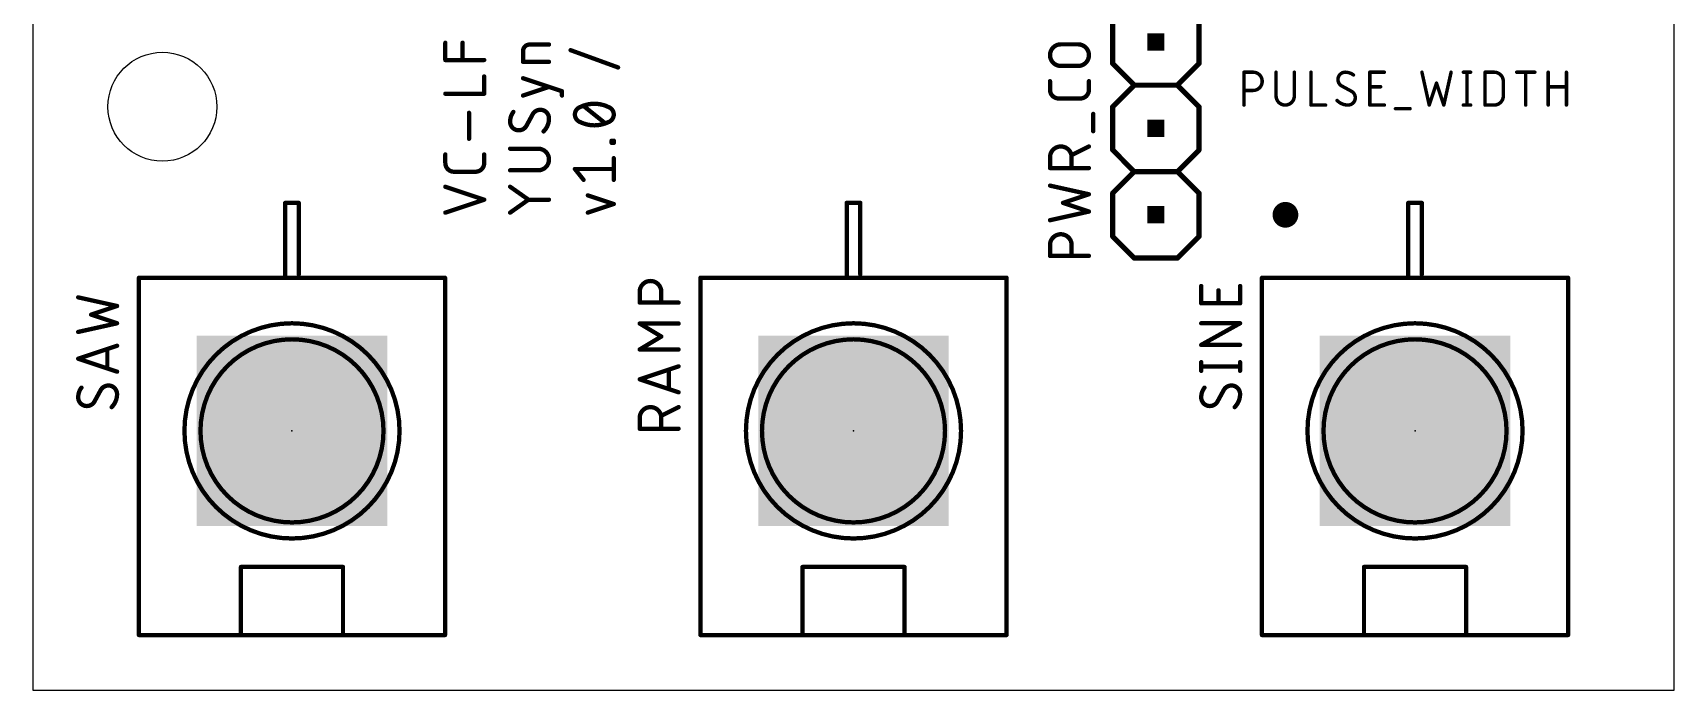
# Model space of a CAD drawing. Extents: x 0 to 48, y 0 to 102.
# Drawn here: x 0 to 48.26, y 0 to 19.32 of the extents above; entities that cross this region are included whole.
import ezdxf

# ---------------------------------------------------------------- set-up
doc = ezdxf.new("R2010")
doc.units = 0
for name, color, linetype in [('18', 110, 'CONTINUOUS'), ('20', 31, 'CONTINUOUS'), ('21', 253, 'CONTINUOUS'), ('23', 53, 'CONTINUOUS'), ('25', 253, 'CONTINUOUS'), ('41', 12, 'CONTINUOUS'), ('51', 253, 'CONTINUOUS')]:
    doc.layers.add(name, color=color, linetype=linetype)

# ---------------------------------------------------------------- blocks, each defined once
blk = doc.blocks.new('RECT')
blk.add_solid([(-0.5, -0.5), (0.5, -0.5), (-0.5, 0.5), (0.5, 0.5)])
blk = doc.blocks.new('ROUNDV')
at = {"const_width": 0.5}
blk.add_lwpolyline([(0, -0.25, 1), (0, 0.25, 1), (0, -0.25)], format="xyb", dxfattribs=at)

msp = doc.modelspace()

# ---------------------------------------------------------------- linework, layer by layer
at = {"layer": '20'}
for p, q in [((0, 99.06), (0, 0)), ((48.26, 0), (48.26, 99.06)), ((0, 0), (48.26, 0))]:
    msp.add_line(p, q, dxfattribs=at)
msp.add_circle((3.81, 17.145), 1.6002, dxfattribs=at)
at = {"layer": '21'}
for points, const_width in [([(31.75, 18.415), (31.75, 19.685)], 0.1524), ([(34.29, 19.685), (34.29, 18.415)], 0.1524), ([(32.385, 17.78), (31.75, 18.415)], 0.1524), ([(34.29, 18.415), (33.655, 17.78)], 0.1524), ([(31.75, 17.145), (32.385, 17.78)], 0.1524), ([(33.655, 17.78), (32.385, 17.78)], 0.1524), ([(33.655, 17.78), (34.29, 17.145)], 0.1524), ([(31.75, 15.875), (31.75, 17.145)], 0.1524), ([(34.29, 17.145), (34.29, 15.875)], 0.1524), ([(32.385, 15.24), (31.75, 15.875)], 0.1524), ([(34.29, 15.875), (33.655, 15.24)], 0.1524), ([(31.75, 14.605), (32.385, 15.24)], 0.1524), ([(33.655, 15.24), (32.385, 15.24)], 0.1524), ([(33.655, 15.24), (34.29, 14.605)], 0.1524), ([(31.75, 13.335), (31.75, 14.605)], 0.1524), ([(34.29, 14.605), (34.29, 13.335)], 0.1524), ([(7.82, 14.32), (7.42, 14.32)], 0.127), ([(7.42, 14.32), (7.42, 12.12)], 0.127), ([(7.82, 12.22), (7.82, 14.32)], 0.127), ([(24.33, 14.32), (23.93, 14.32)], 0.127), ([(23.93, 14.32), (23.93, 12.12)], 0.127), ([(24.33, 12.22), (24.33, 14.32)], 0.127), ([(40.84, 14.32), (40.44, 14.32)], 0.127), ([(40.44, 14.32), (40.44, 12.12)], 0.127), ([(40.84, 12.22), (40.84, 14.32)], 0.127), ([(32.385, 12.7), (31.75, 13.335)], 0.1524), ([(34.29, 13.335), (33.655, 12.7)], 0.1524), ([(33.655, 12.7), (32.385, 12.7)], 0.1524), ([(7.42, 12.12), (3.12, 12.12)], 0.127), ([(3.12, 12.12), (3.12, 1.62)], 0.127), ([(12.12, 12.12), (7.42, 12.12)], 0.127), ([(12.12, 1.62), (12.12, 12.12)], 0.127), ([(23.93, 12.12), (19.63, 12.12)], 0.127), ([(19.63, 12.12), (19.63, 1.62)], 0.127), ([(28.63, 12.12), (23.93, 12.12)], 0.127), ([(28.63, 1.62), (28.63, 12.12)], 0.127), ([(40.44, 12.12), (36.14, 12.12)], 0.127), ([(36.14, 12.12), (36.14, 1.62)], 0.127), ([(45.14, 12.12), (40.44, 12.12)], 0.127), ([(45.14, 1.62), (45.14, 12.12)], 0.127), ([(9.12, 3.62), (6.12, 3.62)], 0.127), ([(6.12, 3.62), (6.12, 1.62)], 0.127), ([(9.12, 1.62), (9.12, 3.62)], 0.127), ([(25.63, 3.62), (22.63, 3.62)], 0.127), ([(22.63, 3.62), (22.63, 1.62)], 0.127), ([(25.63, 1.62), (25.63, 3.62)], 0.127), ([(42.14, 3.62), (39.14, 3.62)], 0.127), ([(39.14, 3.62), (39.14, 1.62)], 0.127), ([(42.14, 1.62), (42.14, 3.62)], 0.127), ([(6.12, 1.62), (3.12, 1.62)], 0.127), ([(9.12, 1.62), (6.12, 1.62)], 0.127), ([(12.12, 1.62), (9.12, 1.62)], 0.127), ([(22.63, 1.62), (19.63, 1.62)], 0.127), ([(25.63, 1.62), (22.63, 1.62)], 0.127), ([(28.63, 1.62), (25.63, 1.62)], 0.127), ([(39.14, 1.62), (36.14, 1.62)], 0.127), ([(42.14, 1.62), (39.14, 1.62)], 0.127), ([(45.14, 1.62), (42.14, 1.62)], 0.127)]:
    msp.add_lwpolyline(points, dxfattribs=dict(at, const_width=const_width))
for points, const_width in [([(31.7119, 18.415, 1), (31.7881, 18.415)], 0.0762), ([(31.7769, 18.4419, 1), (31.7231, 18.3881)], 0.0762), ([(34.2519, 18.415, 1), (34.3281, 18.415)], 0.0762), ([(34.3169, 18.3881, 1), (34.2631, 18.4419)], 0.0762), ([(32.385, 17.8181, 1), (32.385, 17.7419)], 0.0762), ([(33.655, 17.7419, 1), (33.655, 17.8181)], 0.0762), ([(32.4119, 17.7531, 1), (32.3581, 17.8069)], 0.0762), ([(32.3581, 17.7531, 1), (32.4119, 17.8069)], 0.0762), ([(33.6819, 17.8069, 1), (33.6281, 17.7531)], 0.0762), ([(33.6281, 17.8069, 1), (33.6819, 17.7531)], 0.0762), ([(31.7881, 17.145, 1), (31.7119, 17.145)], 0.0762), ([(31.7231, 17.1719, 1), (31.7769, 17.1181)], 0.0762), ([(34.3281, 17.145, 1), (34.2519, 17.145)], 0.0762), ([(34.2631, 17.1181, 1), (34.3169, 17.1719)], 0.0762), ([(31.7769, 15.9019, 1), (31.7231, 15.8481)], 0.0762), ([(34.3169, 15.8481, 1), (34.2631, 15.9019)], 0.0762), ([(31.7119, 15.875, 1), (31.7881, 15.875)], 0.0762), ([(34.2519, 15.875, 1), (34.3281, 15.875)], 0.0762), ([(32.385, 15.2781, 1), (32.385, 15.2019)], 0.0762), ([(32.4119, 15.2131, 1), (32.3581, 15.2669)], 0.0762), ([(32.3581, 15.2131, 1), (32.4119, 15.2669)], 0.0762), ([(33.6819, 15.2669, 1), (33.6281, 15.2131)], 0.0762), ([(33.6281, 15.2669, 1), (33.6819, 15.2131)], 0.0762), ([(33.655, 15.2019, 1), (33.655, 15.2781)], 0.0762), ([(31.7881, 14.605, 1), (31.7119, 14.605)], 0.0762), ([(31.7231, 14.6319, 1), (31.7769, 14.5781)], 0.0762), ([(34.3281, 14.605, 1), (34.2519, 14.605)], 0.0762), ([(34.2631, 14.5781, 1), (34.3169, 14.6319)], 0.0762), ([(7.42, 14.3518, 1), (7.42, 14.2882)], 0.0635), ([(7.4517, 14.32, 1), (7.3883, 14.32)], 0.0635), ([(7.8518, 14.32, 1), (7.7883, 14.32)], 0.0635), ([(7.82, 14.2882, 1), (7.82, 14.3518)], 0.0635), ([(23.93, 14.3518, 1), (23.93, 14.2882)], 0.0635), ([(23.9617, 14.32, 1), (23.8983, 14.32)], 0.0635), ([(24.3618, 14.32, 1), (24.2983, 14.32)], 0.0635), ([(24.33, 14.2882, 1), (24.33, 14.3518)], 0.0635), ([(40.44, 14.3518, 1), (40.44, 14.2882)], 0.0635), ([(40.4718, 14.32, 1), (40.4083, 14.32)], 0.0635), ([(40.8718, 14.32, 1), (40.8083, 14.32)], 0.0635), ([(40.84, 14.2882, 1), (40.84, 14.3518)], 0.0635), ([(31.7119, 13.335, 1), (31.7881, 13.335)], 0.0762), ([(31.7769, 13.3619, 1), (31.7231, 13.3081)], 0.0762), ([(34.2519, 13.335, 1), (34.3281, 13.335)], 0.0762), ([(34.3169, 13.3081, 1), (34.2631, 13.3619)], 0.0762), ([(32.385, 12.7381, 1), (32.385, 12.6619)], 0.0762), ([(32.3581, 12.6731, 1), (32.4119, 12.7269)], 0.0762), ([(33.6281, 12.7269, 1), (33.6819, 12.6731)], 0.0762), ([(33.655, 12.6619, 1), (33.655, 12.7381)], 0.0762), ([(3.1518, 12.12, 1), (3.0882, 12.12)], 0.0635), ([(3.12, 12.1518, 1), (3.12, 12.0883)], 0.0635), ([(7.42, 12.1518, 1), (7.42, 12.0883)], 0.0635), ([(7.3883, 12.12, 1), (7.4517, 12.12)], 0.0635), ([(7.42, 12.0883, 1), (7.42, 12.1518)], 0.0635), ([(7.7883, 12.22, 1), (7.8518, 12.22)], 0.0635), ([(12.1518, 12.12, 1), (12.0883, 12.12)], 0.0635), ([(12.12, 12.0883, 1), (12.12, 12.1518)], 0.0635), ([(19.63, 12.1518, 1), (19.63, 12.0883)], 0.0635), ([(19.6618, 12.12, 1), (19.5983, 12.12)], 0.0635), ([(23.93, 12.1518, 1), (23.93, 12.0883)], 0.0635), ([(23.8983, 12.12, 1), (23.9617, 12.12)], 0.0635), ([(23.93, 12.0883, 1), (23.93, 12.1518)], 0.0635), ([(24.2983, 12.22, 1), (24.3618, 12.22)], 0.0635), ([(28.6618, 12.12, 1), (28.5983, 12.12)], 0.0635), ([(28.63, 12.0883, 1), (28.63, 12.1518)], 0.0635), ([(36.1718, 12.12, 1), (36.1082, 12.12)], 0.0635), ([(36.14, 12.1518, 1), (36.14, 12.0883)], 0.0635), ([(40.44, 12.1518, 1), (40.44, 12.0883)], 0.0635), ([(40.4083, 12.12, 1), (40.4718, 12.12)], 0.0635), ([(40.44, 12.0883, 1), (40.44, 12.1518)], 0.0635), ([(40.8083, 12.22, 1), (40.8718, 12.22)], 0.0635), ([(45.1718, 12.12, 1), (45.1082, 12.12)], 0.0635), ([(45.14, 12.0883, 1), (45.14, 12.1518)], 0.0635), ([(7.62, 4.4577, 1), (7.62, 10.7823, 1), (7.62, 4.4577)], 0.127), ([(24.13, 4.4577, 1), (24.13, 10.7823, 1), (24.13, 4.4577)], 0.127), ([(40.64, 4.4577, 1), (40.64, 10.7823, 1), (40.64, 4.4577)], 0.127), ([(7.62, 4.9293, 1), (7.62, 10.3107, 1), (7.62, 4.9293)], 0.127), ([(24.13, 4.9293, 1), (24.13, 10.3107, 1), (24.13, 4.9293)], 0.127), ([(40.64, 4.9293, 1), (40.64, 10.3107, 1), (40.64, 4.9293)], 0.127), ([(6.12, 3.6518, 1), (6.12, 3.5882)], 0.0635), ([(6.1517, 3.62, 1), (6.0883, 3.62)], 0.0635), ([(9.1518, 3.62, 1), (9.0883, 3.62)], 0.0635), ([(9.12, 3.5882, 1), (9.12, 3.6518)], 0.0635), ([(22.63, 3.6518, 1), (22.63, 3.5882)], 0.0635), ([(22.6618, 3.62, 1), (22.5983, 3.62)], 0.0635), ([(25.6618, 3.62, 1), (25.5983, 3.62)], 0.0635), ([(25.63, 3.5882, 1), (25.63, 3.6518)], 0.0635), ([(39.1718, 3.62, 1), (39.1082, 3.62)], 0.0635), ([(39.14, 3.6518, 1), (39.14, 3.5882)], 0.0635), ([(42.1718, 3.62, 1), (42.1082, 3.62)], 0.0635), ([(42.14, 3.5882, 1), (42.14, 3.6518)], 0.0635), ([(3.0882, 1.62, 1), (3.1518, 1.62)], 0.0635), ([(3.12, 1.6518, 1), (3.12, 1.5883)], 0.0635), ([(6.12, 1.6518, 1), (6.12, 1.5883)], 0.0635), ([(6.0883, 1.62, 1), (6.1517, 1.62)], 0.0635), ([(6.12, 1.5883, 1), (6.12, 1.6518)], 0.0635), ([(9.12, 1.6518, 1), (9.12, 1.5883)], 0.0635), ([(9.0883, 1.62, 1), (9.1518, 1.62)], 0.0635), ([(9.12, 1.5883, 1), (9.12, 1.6518)], 0.0635), ([(12.0883, 1.62, 1), (12.1518, 1.62)], 0.0635), ([(12.12, 1.5883, 1), (12.12, 1.6518)], 0.0635), ([(19.63, 1.6518, 1), (19.63, 1.5883)], 0.0635), ([(19.5983, 1.62, 1), (19.6618, 1.62)], 0.0635), ([(22.63, 1.6518, 1), (22.63, 1.5883)], 0.0635), ([(22.5983, 1.62, 1), (22.6618, 1.62)], 0.0635), ([(22.63, 1.5883, 1), (22.63, 1.6518)], 0.0635), ([(25.63, 1.6518, 1), (25.63, 1.5883)], 0.0635), ([(25.5983, 1.62, 1), (25.6618, 1.62)], 0.0635), ([(25.63, 1.5883, 1), (25.63, 1.6518)], 0.0635), ([(28.5983, 1.62, 1), (28.6618, 1.62)], 0.0635), ([(28.63, 1.5883, 1), (28.63, 1.6518)], 0.0635), ([(36.1082, 1.62, 1), (36.1718, 1.62)], 0.0635), ([(36.14, 1.6518, 1), (36.14, 1.5883)], 0.0635), ([(39.1082, 1.62, 1), (39.1718, 1.62)], 0.0635), ([(39.14, 1.6518, 1), (39.14, 1.5883)], 0.0635), ([(39.14, 1.5883, 1), (39.14, 1.6518)], 0.0635), ([(42.1082, 1.62, 1), (42.1718, 1.62)], 0.0635), ([(42.14, 1.6518, 1), (42.14, 1.5883)], 0.0635), ([(42.14, 1.5883, 1), (42.14, 1.6518)], 0.0635), ([(45.1082, 1.62, 1), (45.1718, 1.62)], 0.0635), ([(45.14, 1.5883, 1), (45.14, 1.6518)], 0.0635)]:
    msp.add_lwpolyline(points, format="xyb", dxfattribs=dict(at, const_width=const_width))
at = {"layer": '23'}
for p in [(33.02, 16.51), (7.62, 7.62), (24.13, 7.62), (40.64, 7.62)]:
    msp.add_point(p, dxfattribs=at)
at = {"layer": '25'}
for points, const_width in [([(12.1285, 18.5191), (12.1285, 19.0271)], 0.127), ([(12.6365, 18.5191), (12.6365, 19.0271)], 0.127), ([(14.4145, 18.4658), (14.4145, 18.7833)], 0.127), ([(14.605, 18.9738), (15.1765, 18.9738)], 0.127), ([(17.2085, 18.3007), (15.8115, 18.8087)], 0.127), ([(30.226, 18.9801), (30.734, 18.9801)], 0.127), ([(13.2715, 18.5191), (12.1285, 18.5191)], 0.127), ([(15.1765, 18.4658), (14.4145, 18.4658)], 0.127), ([(30.734, 18.3451), (30.226, 18.3451)], 0.127), ([(13.2715, 17.5285), (13.2715, 18.0365)], 0.127), ([(15.5575, 17.6022), (14.4145, 17.9832)], 0.127), ([(29.9085, 17.6429), (29.9085, 17.8969)], 0.127), ([(31.0515, 17.8969), (31.0515, 17.6429)], 0.127), ([(35.6108, 17.1958), (35.6108, 18.161)], 0.1016), ([(35.6108, 18.161), (35.8789, 18.161)], 0.1016), ([(36.5553, 18.161), (36.5553, 17.4639)], 0.1016), ([(37.0916, 17.4639), (37.0916, 18.161)], 0.1016), ([(37.5815, 18.161), (37.5815, 17.1958)], 0.1016), ([(39.3098, 17.1958), (39.3098, 18.161)], 0.1016), ([(39.3098, 18.161), (39.7387, 18.161)], 0.1016), ([(40.843, 18.161), (41.0575, 17.1958)], 0.1016), ([(41.0575, 17.1958), (41.272, 17.8393)], 0.1016), ([(41.272, 17.8393), (41.4865, 17.1958)], 0.1016), ([(41.4865, 17.1958), (41.701, 18.161)], 0.1016), ([(42.0609, 18.161), (42.2753, 18.161)], 0.1016), ([(42.1681, 18.161), (42.1681, 17.1958)], 0.1016), ([(42.7001, 17.1958), (42.7001, 18.161)], 0.1016), ([(42.7001, 18.161), (42.9682, 18.161)], 0.1016), ([(43.2363, 17.8929), (43.2363, 17.4639)], 0.1016), ([(43.6282, 18.161), (44.1644, 18.161)], 0.1016), ([(43.8963, 17.1958), (43.8963, 18.161)], 0.1016), ([(44.5563, 17.1958), (44.5563, 18.161)], 0.1016), ([(45.0925, 18.161), (45.0925, 17.1958)], 0.1016), ([(12.1285, 17.5285), (13.2715, 17.5285)], 0.127), ([(14.4145, 17.4752), (15.1765, 17.7292)], 0.127), ([(15.5575, 17.4752), (15.5575, 17.6022)], 0.127), ([(30.7975, 17.3889), (30.1625, 17.3889)], 0.127), ([(35.8789, 17.6248), (35.6108, 17.6248)], 0.1016), ([(38.7765, 17.598), (38.4816, 17.7588)], 0.1016), ([(39.3098, 17.732), (39.6315, 17.732)], 0.1016), ([(44.5563, 17.732), (45.0925, 17.732)], 0.1016), ([(12.827, 16.2052), (12.827, 16.9672)], 0.127), ([(14.7003, 16.9291), (14.5098, 16.5799)], 0.127), ([(16.8275, 16.6624), (16.1925, 17.1704)], 0.127), ([(31.1785, 16.4274), (31.1785, 16.9354)], 0.127), ([(37.5815, 17.1958), (38.0105, 17.1958)], 0.1016), ([(39.7387, 17.1958), (39.3098, 17.1958)], 0.1016), ([(40.0654, 17.0886), (40.4944, 17.0886)], 0.1016), ([(42.0609, 17.1958), (42.2753, 17.1958)], 0.1016), ([(42.9682, 17.1958), (42.7001, 17.1958)], 0.1016), ([(14.859, 15.9131), (14.0335, 15.9131)], 0.127), ([(17.018, 16.0846), (17.018, 16.1481)], 0.127), ([(17.018, 16.1481), (17.0815, 16.1481)], 0.127), ([(17.0815, 16.0846), (17.018, 16.0846)], 0.127), ([(17.0815, 16.1481), (17.0815, 16.0846)], 0.127), ([(31.0515, 15.9785), (30.5435, 15.7245)], 0.127), ([(12.1285, 15.4903), (12.1285, 15.7443)], 0.127), ([(13.2715, 15.7443), (13.2715, 15.4903)], 0.127), ([(17.0815, 14.9987), (17.0815, 15.6337)], 0.127), ([(29.9085, 15.3435), (29.9085, 15.661)], 0.127), ([(30.5435, 15.661), (30.5435, 15.3435)], 0.127), ([(13.0175, 15.2363), (12.3825, 15.2363)], 0.127), ([(14.0335, 15.2781), (14.859, 15.2781)], 0.127), ([(16.1925, 14.9987), (15.9385, 15.3162)], 0.127), ([(15.9385, 15.3162), (17.0815, 15.3162)], 0.127), ([(31.0515, 15.3435), (29.9085, 15.3435)], 0.127), ([(13.2715, 14.4145), (12.1285, 14.7955)], 0.127), ([(12.1285, 14.0335), (13.2715, 14.4145)], 0.127), ([(14.5732, 14.4145), (14.0335, 14.7955)], 0.127), ([(14.0335, 14.0335), (14.5732, 14.4145)], 0.127), ([(15.1765, 14.4145), (14.5732, 14.4145)], 0.127), ([(17.0815, 14.2875), (16.3195, 14.5415)], 0.127), ([(31.0515, 14.5732), (29.9085, 14.8273)], 0.127), ([(30.2895, 14.3193), (31.0515, 14.5732)], 0.127), ([(16.3195, 14.0335), (17.0815, 14.2875)], 0.127), ([(29.9085, 13.8113), (31.0515, 14.0653)], 0.127), ([(31.0515, 14.0653), (30.2895, 14.3193)], 0.127), ([(29.9085, 12.7635), (29.9085, 13.081)], 0.127), ([(30.5435, 13.081), (30.5435, 12.7635)], 0.127), ([(31.0515, 12.7635), (29.9085, 12.7635)], 0.127), ([(2.4765, 11.2903), (1.3335, 11.5443)], 0.127), ([(17.8435, 11.39), (17.8435, 11.7075)], 0.127), ([(18.4785, 11.7075), (18.4785, 11.39)], 0.127), ([(34.3535, 11.369), (34.3535, 11.877)], 0.127), ([(34.8615, 11.369), (34.8615, 11.75)], 0.127), ([(35.4965, 11.877), (35.4965, 11.369)], 0.127), ([(1.7145, 11.0363), (2.4765, 11.2903)], 0.127), ([(2.4765, 10.7823), (1.7145, 11.0363)], 0.127), ([(18.9865, 11.39), (17.8435, 11.39)], 0.127), ([(35.4965, 11.369), (34.3535, 11.369)], 0.127), ([(1.3335, 10.5283), (2.4765, 10.7823)], 0.127), ([(18.4785, 10.393), (17.8435, 10.774)], 0.127), ([(17.8435, 10.774), (18.9865, 10.774)], 0.127), ([(34.3535, 10.1473), (35.4965, 10.7823)], 0.127), ([(35.4965, 10.7823), (34.3535, 10.7823)], 0.127), ([(1.3335, 9.7409), (2.4765, 10.1219)], 0.127), ([(17.8435, 10.012), (18.4785, 10.393)], 0.127), ([(35.4965, 10.1473), (34.3535, 10.1473)], 0.127), ([(2.4765, 9.3599), (1.3335, 9.7409)], 0.127), ([(2.1907, 10.0267), (2.1907, 9.4551)], 0.127), ([(18.9865, 10.012), (17.8435, 10.012)], 0.127), ([(34.3535, 9.3853), (34.3535, 9.6393)], 0.127), ([(35.4965, 9.3853), (35.4965, 9.6393)], 0.127), ([(17.8435, 9.1357), (18.9865, 9.5167)], 0.127), ([(18.9865, 8.7547), (17.8435, 9.1357)], 0.127), ([(18.7007, 9.4215), (18.7007, 8.85)], 0.127), ([(34.3535, 9.5123), (35.4965, 9.5123)], 0.127), ([(2.0003, 8.8265), (1.8098, 8.4772)], 0.127), ([(35.0203, 8.8265), (34.8298, 8.4772)], 0.127), ([(18.9865, 8.3185), (18.4785, 8.0645)], 0.127), ([(17.8435, 7.6835), (17.8435, 8.001)], 0.127), ([(18.9865, 7.6835), (17.8435, 7.6835)], 0.127), ([(18.4785, 8.001), (18.4785, 7.6835)], 0.127)]:
    msp.add_lwpolyline(points, dxfattribs=dict(at, const_width=const_width))
for points, const_width in [([(12.1603, 19.0271, 1), (12.0968, 19.0271)], 0.0635), ([(12.6683, 19.0271, 1), (12.6047, 19.0271)], 0.0635), ([(14.4463, 18.7833, 1), (14.3827, 18.7833)], 0.0635), ([(14.605, 18.9738, 0.4142), (14.4145, 18.7833)], 0.127), ([(14.605, 19.0055, 1), (14.605, 18.9421)], 0.0635), ([(14.605, 18.9421, 1), (14.605, 19.0055)], 0.0635), ([(15.1765, 18.9421, 1), (15.1765, 19.0055)], 0.0635), ([(15.8224, 18.8385, 1), (15.8006, 18.7789)], 0.0635), ([(30.226, 18.9801, 1), (30.226, 18.3451)], 0.127), ([(30.226, 19.0119, 1), (30.226, 18.9484)], 0.0635), ([(30.226, 18.9484, 1), (30.226, 19.0119)], 0.0635), ([(30.734, 19.0119, 1), (30.734, 18.9484)], 0.0635), ([(30.734, 18.3451, 1), (30.734, 18.9801)], 0.127), ([(30.734, 18.9484, 1), (30.734, 19.0119)], 0.0635), ([(12.1285, 18.5509, 1), (12.1285, 18.4874)], 0.0635), ([(12.0968, 18.5191, 1), (12.1603, 18.5191)], 0.0635), ([(12.6047, 18.5191, 1), (12.6683, 18.5191)], 0.0635), ([(13.2715, 18.4874, 1), (13.2715, 18.5509)], 0.0635), ([(14.3827, 18.7833, 1), (14.4463, 18.7833)], 0.0635), ([(14.3827, 18.4658, 1), (14.4463, 18.4658)], 0.0635), ([(14.4145, 18.4976, 1), (14.4145, 18.4341)], 0.0635), ([(15.1765, 18.4341, 1), (15.1765, 18.4976)], 0.0635), ([(17.1976, 18.2709, 1), (17.2194, 18.3305)], 0.0635), ([(30.226, 18.3769, 1), (30.226, 18.3134)], 0.0635), ([(30.226, 18.3134, 1), (30.226, 18.3769)], 0.0635), ([(30.734, 18.3769, 1), (30.734, 18.3134)], 0.0635), ([(30.734, 18.3134, 1), (30.734, 18.3769)], 0.0635), ([(13.3033, 18.0365, 1), (13.2398, 18.0365)], 0.0635), ([(14.4245, 18.0133, 1), (14.4045, 17.9531)], 0.0635), ([(29.9402, 17.8969, 1), (29.8768, 17.8969)], 0.0635), ([(31.0832, 17.8969, 1), (31.0198, 17.8969)], 0.0635), ([(35.6362, 18.161, 1), (35.5854, 18.161)], 0.0508), ([(35.6108, 18.1864, 1), (35.6108, 18.1356)], 0.0508), ([(35.8789, 17.6248, 1), (35.8789, 18.161)], 0.1016), ([(35.8789, 18.1864, 1), (35.8789, 18.1356)], 0.0508), ([(35.8789, 18.1356, 1), (35.8789, 18.1864)], 0.0508), ([(36.5807, 18.161, 1), (36.5299, 18.161)], 0.0508), ([(37.117, 18.161, 1), (37.0662, 18.161)], 0.0508), ([(37.6069, 18.161, 1), (37.5561, 18.161)], 0.0508), ([(38.5889, 18.161, 0.4142), (38.3744, 17.9465)], 0.1016), ([(38.3744, 17.9465, 0.2656), (38.4816, 17.7588)], 0.1016), ([(38.3998, 17.9465, 1), (38.349, 17.9465)], 0.0508), ([(38.349, 17.9465, 1), (38.3998, 17.9465)], 0.0508), ([(38.8302, 18.0806, 0.1623), (38.5889, 18.161)], 0.1016), ([(38.5889, 18.1864, 1), (38.5889, 18.1356)], 0.0508), ([(38.5889, 18.1356, 1), (38.5889, 18.1864)], 0.0508), ([(38.8149, 18.0602, 1), (38.8454, 18.1009)], 0.0508), ([(39.3352, 18.161, 1), (39.2844, 18.161)], 0.0508), ([(39.3098, 18.1864, 1), (39.3098, 18.1356)], 0.0508), ([(39.7387, 18.1356, 1), (39.7387, 18.1864)], 0.0508), ([(40.8678, 18.1665, 1), (40.8182, 18.1555)], 0.0508), ([(41.2961, 17.8473, 1), (41.2479, 17.8312)], 0.0508), ([(41.2961, 17.8312, 1), (41.2479, 17.8473)], 0.0508), ([(41.7258, 18.1555, 1), (41.6762, 18.1665)], 0.0508), ([(42.0609, 18.1864, 1), (42.0609, 18.1356)], 0.0508), ([(42.1935, 18.161, 1), (42.1427, 18.161)], 0.0508), ([(42.2753, 18.1356, 1), (42.2753, 18.1864)], 0.0508), ([(42.7255, 18.161, 1), (42.6747, 18.161)], 0.0508), ([(42.7001, 18.1864, 1), (42.7001, 18.1356)], 0.0508), ([(43.2363, 17.8929, 0.4142), (42.9682, 18.161)], 0.1016), ([(42.9682, 18.1864, 1), (42.9682, 18.1356)], 0.0508), ([(42.9682, 18.1356, 1), (42.9682, 18.1864)], 0.0508), ([(43.2617, 17.8929, 1), (43.2109, 17.8929)], 0.0508), ([(43.2109, 17.8929, 1), (43.2617, 17.8929)], 0.0508), ([(43.6282, 18.1864, 1), (43.6282, 18.1356)], 0.0508), ([(43.9217, 18.161, 1), (43.8709, 18.161)], 0.0508), ([(44.1644, 18.1356, 1), (44.1644, 18.1864)], 0.0508), ([(44.5817, 18.161, 1), (44.5309, 18.161)], 0.0508), ([(45.1179, 18.161, 1), (45.0671, 18.161)], 0.0508), ([(12.1285, 17.5603, 1), (12.1285, 17.4968)], 0.0635), ([(13.2398, 17.5285, 1), (13.3033, 17.5285)], 0.0635), ([(13.2715, 17.4968, 1), (13.2715, 17.5603)], 0.0635), ([(14.4045, 17.5053, 1), (14.4245, 17.4451)], 0.0635), ([(15.1865, 17.6991, 1), (15.1665, 17.7593)], 0.0635), ([(15.5893, 17.6022, 1), (15.5258, 17.6022)], 0.0635), ([(15.5258, 17.4752, 1), (15.5893, 17.4752)], 0.0635), ([(15.5475, 17.5721, 1), (15.5675, 17.6323)], 0.0635), ([(29.9085, 17.6429, 0.4142), (30.1625, 17.3889)], 0.127), ([(29.9402, 17.6429, 1), (29.8768, 17.6429)], 0.0635), ([(29.8768, 17.6429, 1), (29.9402, 17.6429)], 0.0635), ([(30.1625, 17.4207, 1), (30.1625, 17.3572)], 0.0635), ([(30.1625, 17.3572, 1), (30.1625, 17.4207)], 0.0635), ([(30.7975, 17.3889, 0.4142), (31.0515, 17.6429)], 0.127), ([(30.7975, 17.4207, 1), (30.7975, 17.3572)], 0.0635), ([(30.7975, 17.3572, 1), (30.7975, 17.4207)], 0.0635), ([(31.0832, 17.6429, 1), (31.0198, 17.6429)], 0.0635), ([(31.0198, 17.6429, 1), (31.0832, 17.6429)], 0.0635), ([(35.6108, 17.6502, 1), (35.6108, 17.5994)], 0.0508), ([(35.8789, 17.6502, 1), (35.8789, 17.5994)], 0.0508), ([(35.8789, 17.5994, 1), (35.8789, 17.6502)], 0.0508), ([(36.5553, 17.4639, 1), (37.0916, 17.4639)], 0.1016), ([(36.5807, 17.4639, 1), (36.5299, 17.4639)], 0.0508), ([(36.5299, 17.4639, 1), (36.5807, 17.4639)], 0.0508), ([(37.117, 17.4639, 1), (37.0662, 17.4639)], 0.0508), ([(37.0662, 17.4639, 1), (37.117, 17.4639)], 0.0508), ([(38.3476, 17.3299, 0.2), (38.6693, 17.1958)], 0.1016), ([(38.3656, 17.3477, 1), (38.3295, 17.312)], 0.0508), ([(38.4938, 17.7811, 1), (38.4694, 17.7365)], 0.0508), ([(38.4687, 17.7369, 1), (38.4945, 17.7807)], 0.0508), ([(38.6693, 17.1958, 0.4142), (38.8838, 17.4103)], 0.1016), ([(38.8838, 17.4103, 0.2656), (38.7765, 17.598)], 0.1016), ([(38.7894, 17.6198, 1), (38.7636, 17.5761)], 0.0508), ([(38.7644, 17.5757, 1), (38.7887, 17.6203)], 0.0508), ([(38.9092, 17.4103, 1), (38.8584, 17.4103)], 0.0508), ([(38.8584, 17.4103, 1), (38.9092, 17.4103)], 0.0508), ([(39.3098, 17.7574, 1), (39.3098, 17.7066)], 0.0508), ([(39.6315, 17.7066, 1), (39.6315, 17.7574)], 0.0508), ([(42.9682, 17.1958, 0.4142), (43.2363, 17.4639)], 0.1016), ([(43.2617, 17.4639, 1), (43.2109, 17.4639)], 0.0508), ([(43.2109, 17.4639, 1), (43.2617, 17.4639)], 0.0508), ([(44.5563, 17.7574, 1), (44.5563, 17.7066)], 0.0508), ([(45.0925, 17.7066, 1), (45.0925, 17.7574)], 0.0508), ([(12.8588, 16.9672, 1), (12.7952, 16.9672)], 0.0635), ([(14.1288, 16.9926, 0.1623), (14.0335, 16.7068)], 0.127), ([(14.1541, 16.9735, 1), (14.1034, 17.0117)], 0.0635), ([(14.9225, 17.0561, 0.2656), (14.7003, 16.9291)], 0.127), ([(14.6729, 16.9452, 1), (14.7276, 16.913)], 0.0635), ([(14.7281, 16.9139, 1), (14.6724, 16.9443)], 0.0635), ([(15.1765, 16.8021, 0.4142), (14.9225, 17.0561)], 0.127), ([(14.9225, 17.0878, 1), (14.9225, 17.0244)], 0.0635), ([(14.9225, 17.0244, 1), (14.9225, 17.0878)], 0.0635), ([(16.0973, 17.1387, 0.3205), (15.9385, 16.9164)], 0.127), ([(15.9385, 16.9164, 0.3205), (16.0973, 16.6942)], 0.127), ([(15.9703, 16.9164, 1), (15.9068, 16.9164)], 0.0635), ([(15.9068, 16.9164, 1), (15.9703, 16.9164)], 0.0635), ([(16.0833, 17.1672, 1), (16.1112, 17.1101)], 0.0635), ([(16.51, 17.2339, 0.1139), (16.0973, 17.1387)], 0.127), ([(16.1075, 17.1086, 1), (16.087, 17.1687)], 0.0635), ([(16.2123, 17.1952, 1), (16.1727, 17.1456)], 0.0635), ([(16.9228, 17.1387, 0.1139), (16.51, 17.2339)], 0.127), ([(16.51, 17.2657, 1), (16.51, 17.2022)], 0.0635), ([(16.51, 17.2022, 1), (16.51, 17.2657)], 0.0635), ([(16.933, 17.1687, 1), (16.9125, 17.1086)], 0.0635), ([(17.0815, 16.9164, 0.3205), (16.9228, 17.1387)], 0.127), ([(16.9228, 16.6942, 0.3205), (17.0815, 16.9164)], 0.127), ([(16.9088, 17.1101, 1), (16.9367, 17.1672)], 0.0635), ([(17.1133, 16.9164, 1), (17.0498, 16.9164)], 0.0635), ([(17.0498, 16.9164, 1), (17.1133, 16.9164)], 0.0635), ([(31.2103, 16.9354, 1), (31.1468, 16.9354)], 0.0635), ([(35.5854, 17.1958, 1), (35.6362, 17.1958)], 0.0508), ([(37.5815, 17.2212, 1), (37.5815, 17.1704)], 0.0508), ([(37.5561, 17.1958, 1), (37.6069, 17.1958)], 0.0508), ([(38.0105, 17.1704, 1), (38.0105, 17.2212)], 0.0508), ([(38.6693, 17.2212, 1), (38.6693, 17.1704)], 0.0508), ([(38.6693, 17.1704, 1), (38.6693, 17.2212)], 0.0508), ([(39.3098, 17.2212, 1), (39.3098, 17.1704)], 0.0508), ([(39.2844, 17.1958, 1), (39.3352, 17.1958)], 0.0508), ([(39.7387, 17.1704, 1), (39.7387, 17.2212)], 0.0508), ([(40.0654, 17.114, 1), (40.0654, 17.0632)], 0.0508), ([(40.4944, 17.0632, 1), (40.4944, 17.114)], 0.0508), ([(41.0334, 17.2038, 1), (41.0816, 17.1878)], 0.0508), ([(41.0327, 17.1903, 1), (41.0823, 17.2013)], 0.0508), ([(41.4617, 17.2013, 1), (41.5113, 17.1903)], 0.0508), ([(41.4624, 17.1878, 1), (41.5106, 17.2038)], 0.0508), ([(42.0609, 17.2212, 1), (42.0609, 17.1704)], 0.0508), ([(42.1427, 17.1958, 1), (42.1935, 17.1958)], 0.0508), ([(42.2753, 17.1704, 1), (42.2753, 17.2212)], 0.0508), ([(42.7001, 17.2212, 1), (42.7001, 17.1704)], 0.0508), ([(42.6747, 17.1958, 1), (42.7255, 17.1958)], 0.0508), ([(42.9682, 17.2212, 1), (42.9682, 17.1704)], 0.0508), ([(42.9682, 17.1704, 1), (42.9682, 17.2212)], 0.0508), ([(43.8709, 17.1958, 1), (43.9217, 17.1958)], 0.0508), ([(44.5309, 17.1958, 1), (44.5817, 17.1958)], 0.0508), ([(45.0671, 17.1958, 1), (45.1179, 17.1958)], 0.0508), ([(14.0653, 16.7068, 1), (14.0017, 16.7068)], 0.0635), ([(14.0017, 16.7068, 1), (14.0653, 16.7069)], 0.0635), ([(14.0335, 16.7068, 0.4142), (14.2875, 16.4529)], 0.127), ([(14.2875, 16.4529, 0.2656), (14.5098, 16.5799)], 0.127), ([(14.2875, 16.4846, 1), (14.2875, 16.4211)], 0.0635), ([(14.2875, 16.4211, 1), (14.2875, 16.4846)], 0.0635), ([(14.4819, 16.5951, 1), (14.5376, 16.5646)], 0.0635), ([(14.5371, 16.5637, 1), (14.4824, 16.596)], 0.0635), ([(15.0178, 16.4211, 0.2), (15.1765, 16.8021)], 0.127), ([(14.9954, 16.4436, 1), (15.0401, 16.3986)], 0.0635), ([(15.2083, 16.8021, 1), (15.1448, 16.8021)], 0.0635), ([(15.1448, 16.8021, 1), (15.2083, 16.8021)], 0.0635), ([(16.1112, 16.7227, 1), (16.0833, 16.6656)], 0.0635), ([(16.0973, 16.6942, 0.1139), (16.51, 16.5989)], 0.127), ([(16.087, 16.6641, 1), (16.1075, 16.7242)], 0.0635), ([(16.51, 16.5989, 0.1139), (16.9228, 16.6942)], 0.127), ([(16.51, 16.6306, 1), (16.51, 16.5672)], 0.0635), ([(16.51, 16.5672, 1), (16.51, 16.6306)], 0.0635), ([(16.8077, 16.6376, 1), (16.8473, 16.6872)], 0.0635), ([(16.9125, 16.7242, 1), (16.933, 16.6641)], 0.0635), ([(16.9367, 16.6656, 1), (16.9088, 16.7227)], 0.0635), ([(31.1468, 16.4274, 1), (31.2103, 16.4274)], 0.0635), ([(12.7952, 16.2052, 1), (12.8588, 16.2052)], 0.0635), ([(14.0335, 15.9449, 1), (14.0335, 15.8813)], 0.0635), ([(14.859, 15.9449, 1), (14.859, 15.8813)], 0.0635), ([(14.859, 15.2781, 1), (14.859, 15.9131)], 0.127), ([(14.859, 15.8813, 1), (14.859, 15.9449)], 0.0635), ([(17.018, 16.1798, 1), (17.018, 16.1163)], 0.0635), ([(17.018, 16.1163, 1), (17.018, 16.0528)], 0.0635), ([(17.0497, 16.1481, 1), (16.9863, 16.1481)], 0.0635), ([(16.9863, 16.0846, 1), (17.0497, 16.0846)], 0.0635), ([(17.1133, 16.1481, 1), (17.0498, 16.1481)], 0.0635), ([(17.0498, 16.0846, 1), (17.1133, 16.0846)], 0.0635), ([(17.0815, 16.1163, 1), (17.0815, 16.1798)], 0.0635), ([(17.0815, 16.0528, 1), (17.0815, 16.1163)], 0.0635), ([(30.5435, 15.661, 1), (29.9085, 15.661)], 0.127), ([(31.0657, 15.9501, 1), (31.0373, 16.0069)], 0.0635), ([(12.1285, 15.4903, 0.4142), (12.3825, 15.2363)], 0.127), ([(12.1603, 15.7443, 1), (12.0968, 15.7443)], 0.0635), ([(12.1603, 15.4903, 1), (12.0968, 15.4903)], 0.0635), ([(12.0968, 15.4903, 1), (12.1603, 15.4903)], 0.0635), ([(13.0175, 15.2363, 0.4142), (13.2715, 15.4903)], 0.127), ([(13.3033, 15.7443, 1), (13.2398, 15.7443)], 0.0635), ([(13.3033, 15.4903, 1), (13.2398, 15.4903)], 0.0635), ([(13.2398, 15.4903, 1), (13.3033, 15.4903)], 0.0635), ([(17.1133, 15.6337, 1), (17.0498, 15.6337)], 0.0635), ([(29.9402, 15.661, 1), (29.8768, 15.661)], 0.0635), ([(29.8768, 15.661, 1), (29.9402, 15.661)], 0.0635), ([(30.5293, 15.7529, 1), (30.5577, 15.6961)], 0.0635), ([(30.5753, 15.661, 1), (30.5118, 15.661)], 0.0635), ([(30.5118, 15.661, 1), (30.5753, 15.661)], 0.0635), ([(12.3825, 15.268, 1), (12.3825, 15.2045)], 0.0635), ([(12.3825, 15.2045, 1), (12.3825, 15.268)], 0.0635), ([(13.0175, 15.268, 1), (13.0175, 15.2045)], 0.0635), ([(13.0175, 15.2045, 1), (13.0175, 15.268)], 0.0635), ([(14.0335, 15.3099, 1), (14.0335, 15.2463)], 0.0635), ([(14.859, 15.3099, 1), (14.859, 15.2463)], 0.0635), ([(14.859, 15.2463, 1), (14.859, 15.3099)], 0.0635), ([(15.9385, 15.348, 1), (15.9385, 15.2844)], 0.0635), ([(15.9633, 15.336, 1), (15.9137, 15.2964)], 0.0635), ([(16.1677, 14.9789, 1), (16.2173, 15.0185)], 0.0635), ([(17.0498, 14.9987, 1), (17.1133, 14.9987)], 0.0635), ([(17.0815, 15.2844, 1), (17.0815, 15.348)], 0.0635), ([(29.9085, 15.3753, 1), (29.9085, 15.3118)], 0.0635), ([(29.8768, 15.3435, 1), (29.9402, 15.3435)], 0.0635), ([(30.5118, 15.3435, 1), (30.5753, 15.3435)], 0.0635), ([(31.0515, 15.3118, 1), (31.0515, 15.3753)], 0.0635), ([(12.1385, 14.8256, 1), (12.1185, 14.7654)], 0.0635), ([(14.0518, 14.8214, 1), (14.0152, 14.7696)], 0.0635), ([(14.5732, 14.4463, 1), (14.5732, 14.3827)], 0.0635), ([(15.1765, 14.3827, 1), (15.1765, 14.4463)], 0.0635), ([(16.3295, 14.5716, 1), (16.3095, 14.5114)], 0.0635), ([(29.9154, 14.8582, 1), (29.9016, 14.7963)], 0.0635), ([(31.0615, 14.5431, 1), (31.0415, 14.6034)], 0.0635), ([(31.0446, 14.5423, 1), (31.0584, 14.6042)], 0.0635), ([(12.1185, 14.0636, 1), (12.1385, 14.0034)], 0.0635), ([(13.2815, 14.3844, 1), (13.2615, 14.4446)], 0.0635), ([(13.2615, 14.3844, 1), (13.2815, 14.4446)], 0.0635), ([(14.0152, 14.0594, 1), (14.0518, 14.0076)], 0.0635), ([(14.5916, 14.3886, 1), (14.5549, 14.4404)], 0.0635), ([(14.5549, 14.3886, 1), (14.5916, 14.4404)], 0.0635), ([(16.3095, 14.0636, 1), (16.3295, 14.0034)], 0.0635), ([(17.0915, 14.2574, 1), (17.0715, 14.3176)], 0.0635), ([(17.0715, 14.2574, 1), (17.0915, 14.3176)], 0.0635), ([(30.2995, 14.3494, 1), (30.2795, 14.2891)], 0.0635), ([(30.2795, 14.3494, 1), (30.2995, 14.2891)], 0.0635), ([(31.0415, 14.0351, 1), (31.0615, 14.0954)], 0.0635), ([(31.0584, 14.0343, 1), (31.0446, 14.0962)], 0.0635), ([(29.9016, 13.8422, 1), (29.9154, 13.7803)], 0.0635), ([(30.5435, 13.081, 1), (29.9085, 13.081)], 0.127), ([(29.9402, 13.081, 1), (29.8768, 13.081)], 0.0635), ([(29.8768, 13.081, 1), (29.9402, 13.081)], 0.0635), ([(30.5753, 13.081, 1), (30.5118, 13.081)], 0.0635), ([(30.5118, 13.081, 1), (30.5753, 13.081)], 0.0635), ([(29.9085, 12.7953, 1), (29.9085, 12.7317)], 0.0635), ([(29.8768, 12.7635, 1), (29.9402, 12.7635)], 0.0635), ([(30.5118, 12.7635, 1), (30.5753, 12.7635)], 0.0635), ([(31.0515, 12.7317, 1), (31.0515, 12.7953)], 0.0635), ([(18.4785, 11.7075, 1), (17.8435, 11.7075)], 0.127), ([(1.3404, 11.5753, 1), (1.3266, 11.5133)], 0.0635), ([(17.8753, 11.7075, 1), (17.8118, 11.7075)], 0.0635), ([(17.8118, 11.7075, 1), (17.8753, 11.7075)], 0.0635), ([(18.5102, 11.7075, 1), (18.4468, 11.7075)], 0.0635), ([(18.4468, 11.7075, 1), (18.5102, 11.7075)], 0.0635), ([(34.3853, 11.877, 1), (34.3218, 11.877)], 0.0635), ([(34.8933, 11.75, 1), (34.8297, 11.75)], 0.0635), ([(35.5283, 11.877, 1), (35.4648, 11.877)], 0.0635), ([(2.4865, 11.2602, 1), (2.4665, 11.3204)], 0.0635), ([(2.4696, 11.2593, 1), (2.4834, 11.3213)], 0.0635), ([(17.8435, 11.4217, 1), (17.8435, 11.3582)], 0.0635), ([(17.8118, 11.39, 1), (17.8753, 11.39)], 0.0635), ([(18.4468, 11.39, 1), (18.5102, 11.39)], 0.0635), ([(18.9865, 11.3582, 1), (18.9865, 11.4217)], 0.0635), ([(34.3535, 11.4008, 1), (34.3535, 11.3373)], 0.0635), ([(34.3218, 11.369, 1), (34.3853, 11.369)], 0.0635), ([(34.8297, 11.369, 1), (34.8933, 11.369)], 0.0635), ([(35.4648, 11.369, 1), (35.5283, 11.369)], 0.0635), ([(35.4965, 11.3373, 1), (35.4965, 11.4008)], 0.0635), ([(1.7245, 11.0664, 1), (1.7045, 11.0062)], 0.0635), ([(1.7045, 11.0664, 1), (1.7245, 11.0062)], 0.0635), ([(2.4665, 10.7522, 1), (2.4865, 10.8124)], 0.0635), ([(2.4834, 10.7513, 1), (2.4696, 10.8133)], 0.0635), ([(17.8598, 10.8012, 1), (17.8272, 10.7468)], 0.0635), ([(17.8435, 10.8058, 1), (17.8435, 10.7423)], 0.0635), ([(18.9865, 10.7423, 1), (18.9865, 10.8058)], 0.0635), ([(34.3535, 10.8141, 1), (34.3535, 10.7506)], 0.0635), ([(35.5119, 10.7545, 1), (35.4811, 10.8101)], 0.0635), ([(35.4965, 10.7506, 1), (35.4965, 10.8141)], 0.0635), ([(1.3266, 10.5593, 1), (1.3404, 10.4973)], 0.0635), ([(2.4865, 10.0918, 1), (2.4665, 10.152)], 0.0635), ([(18.4948, 10.3658, 1), (18.4622, 10.4202)], 0.0635), ([(18.4622, 10.3658, 1), (18.4948, 10.4202)], 0.0635), ([(34.3535, 10.1791, 1), (34.3535, 10.1156)], 0.0635), ([(34.3381, 10.1751, 1), (34.3689, 10.1195)], 0.0635), ([(35.4965, 10.1156, 1), (35.4965, 10.1791)], 0.0635), ([(1.3435, 9.771, 1), (1.3235, 9.7108)], 0.0635), ([(1.3235, 9.771, 1), (1.3435, 9.7108)], 0.0635), ([(2.2225, 10.0267, 1), (2.159, 10.0267)], 0.0635), ([(17.8435, 10.0438, 1), (17.8435, 9.9803)], 0.0635), ([(17.8272, 10.0392, 1), (17.8598, 9.9848)], 0.0635), ([(18.9865, 9.9803, 1), (18.9865, 10.0438)], 0.0635), ([(34.3853, 9.6393, 1), (34.3218, 9.6393)], 0.0635), ([(35.5283, 9.6393, 1), (35.4648, 9.6393)], 0.0635), ([(2.159, 9.4551, 1), (2.2225, 9.4551)], 0.0635), ([(2.4665, 9.3298, 1), (2.4865, 9.39)], 0.0635), ([(17.8535, 9.1658, 1), (17.8335, 9.1056)], 0.0635), ([(17.8335, 9.1658, 1), (17.8535, 9.1056)], 0.0635), ([(18.7325, 9.4215, 1), (18.669, 9.4215)], 0.0635), ([(18.9965, 9.4866, 1), (18.9765, 9.5468)], 0.0635), ([(34.3535, 9.5441, 1), (34.3535, 9.4805)], 0.0635), ([(34.3218, 9.3853, 1), (34.3853, 9.3853)], 0.0635), ([(35.4648, 9.3853, 1), (35.5283, 9.3853)], 0.0635), ([(35.4965, 9.4805, 1), (35.4965, 9.5441)], 0.0635), ([(1.4287, 8.89, 0.1623), (1.3335, 8.6043)], 0.127), ([(1.4541, 8.8709, 1), (1.4034, 8.9091)], 0.0635), ([(2.2225, 8.9535, 0.2656), (2.0003, 8.8265)], 0.127), ([(1.9729, 8.8426, 1), (2.0276, 8.8104)], 0.0635), ([(2.0281, 8.8113, 1), (1.9724, 8.8417)], 0.0635), ([(2.2225, 8.9853, 1), (2.2225, 8.9217)], 0.0635), ([(2.4765, 8.6995, 0.4142), (2.2225, 8.9535)], 0.127), ([(2.2225, 8.9217, 1), (2.2225, 8.9853)], 0.0635), ([(2.3178, 8.3185, 0.2), (2.4765, 8.6995)], 0.127), ([(2.5083, 8.6995, 1), (2.4447, 8.6995)], 0.0635), ([(2.4447, 8.6995, 1), (2.5083, 8.6995)], 0.0635), ([(18.669, 8.85, 1), (18.7325, 8.85)], 0.0635), ([(18.9765, 8.7246, 1), (18.9965, 8.7848)], 0.0635), ([(34.4488, 8.89, 0.1623), (34.3535, 8.6043)], 0.127), ([(34.4741, 8.8709, 1), (34.4234, 8.9091)], 0.0635), ([(35.2425, 8.9535, 0.2656), (35.0203, 8.8265)], 0.127), ([(34.9929, 8.8426, 1), (35.0476, 8.8104)], 0.0635), ([(35.0481, 8.8113, 1), (34.9924, 8.8417)], 0.0635), ([(35.2425, 8.9853, 1), (35.2425, 8.9217)], 0.0635), ([(35.4965, 8.6995, 0.4142), (35.2425, 8.9535)], 0.127), ([(35.2425, 8.9217, 1), (35.2425, 8.9853)], 0.0635), ([(35.3377, 8.3185, 0.2), (35.4965, 8.6995)], 0.127), ([(35.5283, 8.6995, 1), (35.4648, 8.6995)], 0.0635), ([(35.4648, 8.6995, 1), (35.5283, 8.6995)], 0.0635), ([(1.3335, 8.6043, 0.4142), (1.5875, 8.3503)], 0.127), ([(1.3653, 8.6043, 1), (1.3018, 8.6043)], 0.0635), ([(1.3018, 8.6042, 1), (1.3653, 8.6043)], 0.0635), ([(1.5875, 8.3503, 0.2656), (1.8098, 8.4772)], 0.127), ([(1.5875, 8.382, 1), (1.5875, 8.3185)], 0.0635), ([(1.5875, 8.3185, 1), (1.5875, 8.382)], 0.0635), ([(1.7819, 8.4925, 1), (1.8376, 8.462)], 0.0635), ([(1.8371, 8.4611, 1), (1.7824, 8.4934)], 0.0635), ([(2.2954, 8.341, 1), (2.3401, 8.296)], 0.0635), ([(18.4785, 8.001, 1), (17.8435, 8.001)], 0.127), ([(19.0007, 8.2901, 1), (18.9723, 8.3469)], 0.0635), ([(34.3535, 8.6043, 0.4142), (34.6075, 8.3503)], 0.127), ([(34.3853, 8.6043, 1), (34.3218, 8.6043)], 0.0635), ([(34.3218, 8.6042, 1), (34.3853, 8.6043)], 0.0635), ([(34.6075, 8.3503, 0.2656), (34.8298, 8.4772)], 0.127), ([(34.6075, 8.382, 1), (34.6075, 8.3185)], 0.0635), ([(34.6075, 8.3185, 1), (34.6075, 8.382)], 0.0635), ([(34.8019, 8.4925, 1), (34.8576, 8.462)], 0.0635), ([(34.8571, 8.4611, 1), (34.8024, 8.4934)], 0.0635), ([(35.3154, 8.341, 1), (35.3601, 8.296)], 0.0635), ([(17.8435, 7.7153, 1), (17.8435, 7.6518)], 0.0635), ([(17.8753, 8.001, 1), (17.8118, 8.001)], 0.0635), ([(17.8118, 8.001, 1), (17.8753, 8.001)], 0.0635), ([(18.4643, 8.0929, 1), (18.4927, 8.0361)], 0.0635), ([(18.5102, 8.001, 1), (18.4468, 8.001)], 0.0635), ([(18.4468, 8.001, 1), (18.5102, 8.001)], 0.0635), ([(18.9865, 7.6518, 1), (18.9865, 7.7153)], 0.0635), ([(17.8118, 7.6835, 1), (17.8753, 7.6835)], 0.0635), ([(18.4468, 7.6835, 1), (18.5102, 7.6835)], 0.0635)]:
    msp.add_lwpolyline(points, format="xyb", dxfattribs=dict(at, const_width=const_width))

# ---------------------------------------------------------------- block references
at = {"layer": '18', "xscale": 0.7564, "yscale": 0.7564}
msp.add_blockref('ROUNDV', (36.83, 13.97), dxfattribs=at)
msp.add_blockref('ROUNDV', (36.83, 13.97), dxfattribs=at)
at = {"layer": '41', "xscale": 5.6, "yscale": 5.6, "rotation": 180}
for p in [(7.62, 7.62), (24.13, 7.62), (40.64, 7.62)]:
    msp.add_blockref('RECT', p, dxfattribs=at)
at = {"layer": '51', "xscale": 0.508, "yscale": 0.508, "rotation": 270}
for p in [(33.02, 19.05), (33.02, 16.51), (33.02, 13.97)]:
    msp.add_blockref('RECT', p, dxfattribs=at)

doc.saveas('drawing.dxf')
